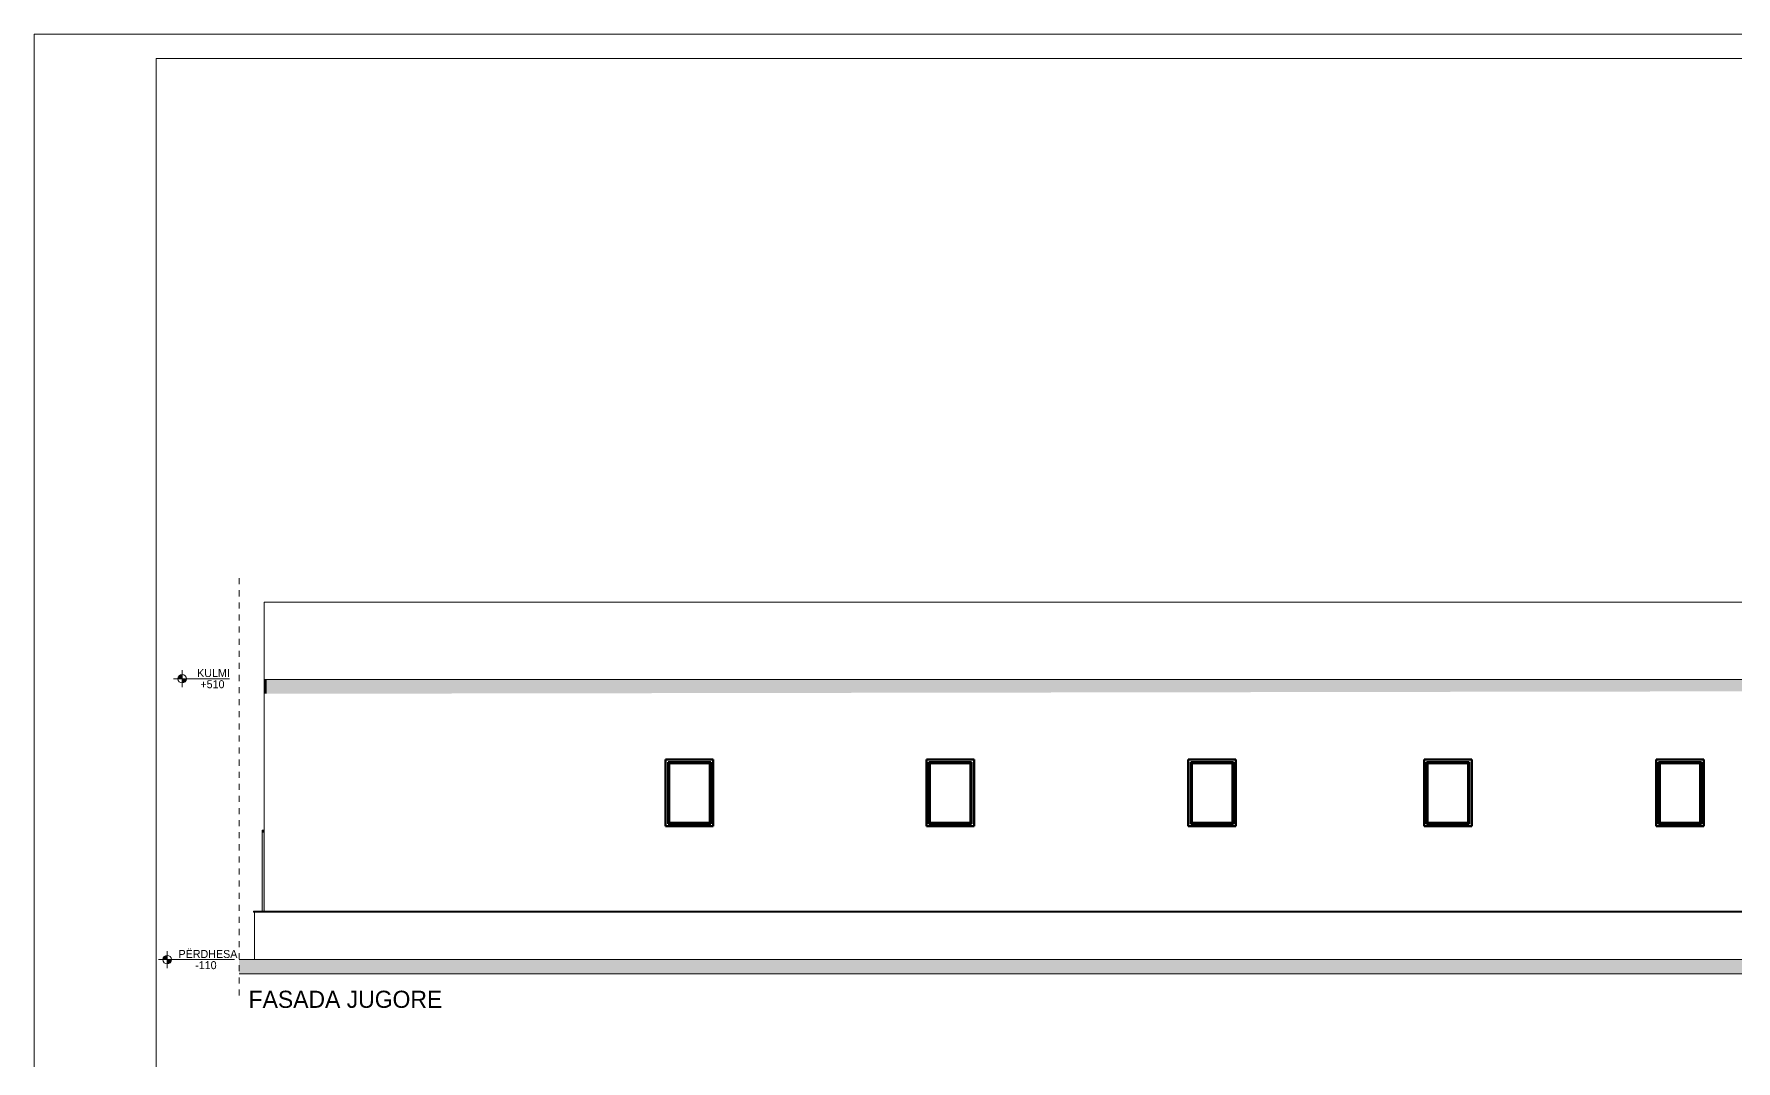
# Model space of a CAD drawing. Header units: millimetres. Extents: x 121936 to 182937, y -22715 to 20417.
# Drawn here: x 121936 to 157673, y -1149 to 20417 of the extents above; entities that cross this region are included whole.
import ezdxf

# ---------------------------------------------------------------- set-up
doc = ezdxf.new("R2010")
doc.units = ezdxf.units.MM
doc.header["$MEASUREMENT"] = 0
doc.linetypes.add('Dashed', pattern=[254, 127, -127])
doc.linetypes.add('Wipeout_Contour', pattern=[1000, 0, -1000])
for name, color, linetype, lineweight in [('02. Tabela Projekti zbatues_Pen_No__1', 7, 'Continuous', 5), ('A - Fasadat_Pen_No__1', 7, 'Continuous', 5), ('A - Fasadat_Pen_No__101', 252, 'Continuous', 5), ('A - Fasadat_Pen_No__7', 7, 'Continuous', 5)]:
    doc.layers.add(name, color=color, linetype=linetype, lineweight=lineweight)
for name, color, linetype, lineweight, true_color in [('02. Tabela Projekti zbatues_Pen_No__61', 7, 'Continuous', 5, 0x6a6a6a), ('A - Fasadat_Pen_No__102', 7, 'Continuous', 50, 0xcccccc), ('A - Fasadat_Pen_No__181', 7, 'Continuous', 5, 0xe8e8e8), ('A - Fasadat_Pen_No__61', 7, 'Continuous', 5, 0x6a6a6a), ('A - Fasadat_Pen_No__81', 7, 'Continuous', 5, 0x6a6a6a)]:
    doc.layers.add(name, color=color, linetype=linetype, lineweight=lineweight, true_color=true_color)
doc.layers.add('A - Fasadat', color=7, linetype='Continuous')
doc.styles.add('GENERATED_STYLE_2', font='')
doc.styles.get('GENERATED_STYLE_2').set_extended_font_data('Century Gothic')

# ---------------------------------------------------------------- blocks, each defined once
blk = doc.blocks.new('Dimension_1', base_point=(124730, 979))
at = {"layer": 'A - Fasadat_Pen_No__101', "linetype": 'Continuous', "lineweight": 5}
for points in [[(124730, 979), (124730, 1069), (124696, 1062), (124666, 1042), (124647, 1013), (124640, 979)], [(124730, 979), (124730, 889), (124764, 896), (124794, 915), (124813, 944), (124820, 979)]]:
    blk.add_hatch(color=252, dxfattribs=at).paths.add_polyline_path(points)
at = {"layer": 'A - Fasadat_Pen_No__101', "color": 252, "linetype": 'Continuous', "lineweight": 5}
for p, q in [((124730, 799), (124730, 1159)), ((124550, 979), (124910, 979)), ((124910, 979), (126143, 979))]:
    blk.add_line(p, q, dxfattribs=at)
blk.add_circle((124730, 979), 90, dxfattribs=at)
at = {"layer": 'A - Fasadat_Pen_No__101', "color": 252, "lineweight": 5, "char_height": 168, "attachment_point": 7, "style": 'GENERATED_STYLE_2'}
for s, insert in [('\\A1;{\\pql;\\fCentury Gothic|b0|i0|c0|p34;PËRDHESA}', (124970, 1012)), ('\\A1;{\\pql;\\fCentury Gothic|b0|i0|c0|p34;-110}', (125320, 777))]:
    blk.add_mtext(s, dxfattribs=dict(at, insert=insert))
blk = doc.blocks.new('Dimension_2', base_point=(125046, 6879))
at = {"layer": 'A - Fasadat_Pen_No__101', "linetype": 'Continuous', "lineweight": 5}
for points in [[(125046, 6879), (125046, 6969), (125011, 6962), (124982, 6942), (124963, 6913), (124956, 6879)], [(125046, 6879), (125046, 6789), (125080, 6796), (125109, 6815), (125129, 6844), (125136, 6879)]]:
    blk.add_hatch(color=252, dxfattribs=at).paths.add_polyline_path(points)
at = {"layer": 'A - Fasadat_Pen_No__101', "color": 252, "linetype": 'Continuous', "lineweight": 5}
for p, q in [((124866, 6879), (125226, 6879)), ((125046, 6699), (125046, 7059)), ((125226, 6879), (126039, 6879))]:
    blk.add_line(p, q, dxfattribs=at)
blk.add_circle((125046, 6879), 90, dxfattribs=at)
at = {"layer": 'A - Fasadat_Pen_No__101', "color": 252, "lineweight": 5, "char_height": 168, "attachment_point": 7, "style": 'GENERATED_STYLE_2'}
for s, insert in [('\\A1;{\\pql;\\fCentury Gothic|b0|i0|c0|p34;KULMI}', (125361, 6912)), ('\\A1;{\\pql;\\fCentury Gothic|b0|i0|c0|p34;+510}', (125430, 6677))]:
    blk.add_mtext(s, dxfattribs=dict(at, insert=insert))

msp = doc.modelspace()

# ---------------------------------------------------------------- hatches: boundary and pattern name
at = {"layer": 'A - Fasadat_Pen_No__181', "linetype": 'Continuous', "lineweight": 0, "true_color": 0xededed}
msp.add_hatch(color=7, dxfattribs=at).paths.add_polyline_path([(126723, 3648.7), (126723, 1998.8), (126770.2, 1998.8), (126770.2, 3648.7)])
at = {"layer": 'A - Fasadat_Pen_No__81', "linetype": 'Continuous', "lineweight": 0, "true_color": 0xd9d9d9}
msp.add_hatch(color=254, dxfattribs=at).paths.add_polyline_path([(126546.3, 1978.7), (163990.5, 1978.7), (163990.5, 1998.7), (126546.3, 1998.7)])

# ---------------------------------------------------------------- linework, layer by layer
at = {"layer": 'A - Fasadat_Pen_No__1', "color": 7, "linetype": 'Continuous', "lineweight": 5}
for p in [(126766, 8489), (163720.6, 8489)]:
    msp.add_line(p, (126816, 8489), dxfattribs=at)
at = {"layer": 'A - Fasadat_Pen_No__7', "color": 7, "linetype": 'Continuous', "lineweight": 5}
msp.add_line((165369.7, 678.7), (126241.9, 678.7), dxfattribs=at)
at = {"layer": 'A - Fasadat_Pen_No__7', "color": 7, "linetype": 'Dashed', "lineweight": 5}
msp.add_lwpolyline([(126241.9, 8989), (126241.9, 178.7)], dxfattribs=at)

# ---------------------------------------------------------------- block references
at = {"layer": 'A - Fasadat', "color": 252, "linetype": 'Continuous', "lineweight": 5}
for name, p in [('Dimension_2', (125045.7, 6878.7)), ('Dimension_1', (124730, 978.7))]:
    msp.add_blockref(name, p, dxfattribs=at)

# ---------------------------------------------------------------- texts
at = {"layer": '02. Tabela Projekti zbatues_Pen_No__61', "color": 251, "linetype": 'Continuous', "lineweight": 5, "true_color": 0x6a6a6a, "insert": (126441.9, -38.7), "char_height": 360, "attachment_point": 7, "style": 'GENERATED_STYLE_2'}
msp.add_mtext('\\A1;{\\pql;\\fCentury Gothic|b0|i0|c0|p34;FASADA \\fCentury Gothic|b0|i0|c0|p34;JUGORE}', dxfattribs=at)

# ---------------------------------------------------------------- wipeouts: each hides what was drawn before it
at = {"color": 254, "linetype": 'Wipeout_Contour', "lineweight": 0, "ltscale": 581733.026285}
msp.add_wipeout([(126766, 6858.7), (163770.6, 6858.7), (163770.6, 6878.7), (126766, 6878.7)], dxfattribs=at).dxf.layer = 'A - Fasadat'
at = {"color": 254, "linetype": 'Wipeout_Contour', "lineweight": 0, "ltscale": 541299.424252}
msp.add_wipeout([(135249.1, 5128.7), (135249.1, 3828.7), (135249.2, 3828.7), (135249.2, 5128.7)], dxfattribs=at).dxf.layer = 'A - Fasadat'
at = {"color": 254, "linetype": 'Wipeout_Contour', "lineweight": 0, "ltscale": 544997.307312}
msp.add_wipeout([(136199.1, 3828.7), (136199.1, 5128.7), (136149.1, 5128.7), (136149.1, 3828.7)], dxfattribs=at).dxf.layer = 'A - Fasadat'
at = {"color": 254, "linetype": 'Wipeout_Contour', "lineweight": 0, "ltscale": 563187.622562}
msp.add_wipeout([(140724.1, 5128.7), (140724.1, 3828.7), (140724.2, 3828.7), (140724.2, 5128.7)], dxfattribs=at).dxf.layer = 'A - Fasadat'
at = {"color": 254, "linetype": 'Wipeout_Contour', "lineweight": 0, "ltscale": 566885.661816}
msp.add_wipeout([(141674.1, 3828.7), (141674.1, 5128.7), (141624.1, 5128.7), (141624.1, 3828.7)], dxfattribs=at).dxf.layer = 'A - Fasadat'
at = {"color": 254, "linetype": 'Wipeout_Contour', "lineweight": 0, "ltscale": 585176.653936}
msp.add_wipeout([(146224.1, 5128.7), (146224.1, 3828.7), (146224.2, 3828.7), (146224.2, 5128.7)], dxfattribs=at).dxf.layer = 'A - Fasadat'
at = {"color": 254, "linetype": 'Wipeout_Contour', "lineweight": 0, "ltscale": 588874.832837}
msp.add_wipeout([(147174.1, 3828.7), (147174.1, 5128.7), (147124.1, 5128.7), (147124.1, 3828.7)], dxfattribs=at).dxf.layer = 'A - Fasadat'
at = {"color": 254, "linetype": 'Wipeout_Contour', "lineweight": 0, "ltscale": 604967.462453}
msp.add_wipeout([(151174.1, 5128.7), (151174.1, 3828.7), (151174.2, 3828.7), (151174.2, 5128.7)], dxfattribs=at).dxf.layer = 'A - Fasadat'
at = {"color": 254, "linetype": 'Wipeout_Contour', "lineweight": 0, "ltscale": 608665.754278}
msp.add_wipeout([(152124.1, 3828.7), (152124.1, 5128.7), (152074.1, 5128.7), (152074.1, 3828.7)], dxfattribs=at).dxf.layer = 'A - Fasadat'
at = {"color": 254, "linetype": 'Wipeout_Contour', "lineweight": 0, "ltscale": 624358.961404}
msp.add_wipeout([(155999.1, 3828.7), (156049.1, 3828.7), (156049.1, 5128.7), (155999.1, 5128.7)], dxfattribs=at).dxf.layer = 'A - Fasadat'
at = {"color": 254, "linetype": 'Wipeout_Contour', "lineweight": 0, "ltscale": 628157.370949}
msp.add_wipeout([(156999.1, 5128.7), (156949.1, 5128.7), (156949.1, 3828.7), (156999.1, 3828.7)], dxfattribs=at).dxf.layer = 'A - Fasadat'

# ---------------------------------------------------------------- next in the draw order: hatches: boundary and pattern name
at = {"layer": 'A - Fasadat_Pen_No__181', "linetype": 'Continuous', "lineweight": 0, "true_color": 0xededed}
for points in [[(126770.2, 6561.7), (126820.2, 6561.7), (126820.2, 6858.7), (126770.2, 6858.7)], [(126820.2, 6858.7), (126820.2, 6561.7), (163603.9, 6623.1), (163720.8, 6788.1), (163720.8, 6858.7)]]:
    msp.add_hatch(color=7, dxfattribs=at).paths.add_polyline_path(points)

# ---------------------------------------------------------------- next in the draw order: linework, layer by layer
at = {"layer": 'A - Fasadat_Pen_No__1', "color": 7, "linetype": 'Continuous', "lineweight": 5}
msp.add_line((126766, 6878.7), (126766, 8489), dxfattribs=at)
at = {"layer": 'A - Fasadat_Pen_No__7', "color": 7, "linetype": 'Continuous', "lineweight": 5}
for q in [(126766, 6878.7), (163770.6, 6858.7)]:
    msp.add_line((126766, 6858.7), q, dxfattribs=at)

# ---------------------------------------------------------------- next in the draw order: wipeouts: each hides what was drawn before it
at = {"color": 254, "linetype": 'Wipeout_Contour', "lineweight": 0, "ltscale": 541199.421368}
msp.add_wipeout([(135199.1, 5128.7), (135199.1, 3828.7), (135249.1, 3828.7), (135249.1, 5128.7)], dxfattribs=at).dxf.layer = 'A - Fasadat'
at = {"color": 254, "linetype": 'Wipeout_Contour', "lineweight": 0, "ltscale": 563087.61541}
msp.add_wipeout([(140674.1, 5128.7), (140674.1, 3828.7), (140724.1, 3828.7), (140724.1, 5128.7)], dxfattribs=at).dxf.layer = 'A - Fasadat'
at = {"color": 254, "linetype": 'Wipeout_Contour', "lineweight": 0, "ltscale": 585076.642969}
msp.add_wipeout([(146174.1, 5128.7), (146174.1, 3828.7), (146224.1, 3828.7), (146224.1, 5128.7)], dxfattribs=at).dxf.layer = 'A - Fasadat'
at = {"color": 254, "linetype": 'Wipeout_Contour', "lineweight": 0, "ltscale": 604867.448403}
msp.add_wipeout([(151124.1, 5128.7), (151124.1, 3828.7), (151174.1, 3828.7), (151174.1, 5128.7)], dxfattribs=at).dxf.layer = 'A - Fasadat'
at = {"color": 254, "linetype": 'Wipeout_Contour', "lineweight": 0, "ltscale": 939502.073637}
msp.add_wipeout([(155999.1, 5128.7), (156049.1, 5128.7), (156949.1, 5128.7), (156999.1, 5128.7), (156999.1, 5178.7), (155999.1, 5178.7)], dxfattribs=at).dxf.layer = 'A - Fasadat'
at = {"color": 254, "linetype": 'Wipeout_Contour', "lineweight": 0, "ltscale": 507199.336026}
msp.add_wipeout([(126723, 3698.7), (126723, 3648.7), (126770.2, 3648.7), (126770.2, 3698.7)], dxfattribs=at).dxf.layer = 'A - Fasadat'
at = {"color": 254, "linetype": 'Wipeout_Contour', "lineweight": 0, "ltscale": 939273.278766}
msp.add_wipeout([(156999.1, 3828.7), (156949.1, 3828.7), (156049.1, 3828.7), (155999.1, 3828.7), (155999.1, 3778.7), (156999.1, 3778.7)], dxfattribs=at).dxf.layer = 'A - Fasadat'
at = {"color": 254, "linetype": 'Wipeout_Contour', "lineweight": 0, "ltscale": 581107.661505}
msp.add_wipeout([(126566.3, 978.7), (163970.5, 978.7), (163970.5, 1978.7), (126566.3, 1978.7)], dxfattribs=at).dxf.layer = 'A - Fasadat'

# ---------------------------------------------------------------- next in the draw order: hatches: boundary and pattern name
at = {"layer": 'A - Fasadat_Pen_No__181', "linetype": 'Continuous', "lineweight": 0, "true_color": 0xededed}
msp.add_hatch(color=7, dxfattribs=at).paths.add_polyline_path([(126723, 3698.7), (126723, 3648.7), (126770.2, 3648.7), (126770.2, 3698.7)])
at = {"layer": 'A - Fasadat_Pen_No__81', "linetype": 'Continuous', "lineweight": 0, "true_color": 0xb4b4b4}
msp.add_hatch(color=253, dxfattribs=at).paths.add_polyline_path([(165369.7, 678.7), (126241.9, 678.7), (126241.9, 978.7), (165369.7, 978.7)])

# ---------------------------------------------------------------- next in the draw order: linework, layer by layer
at = {"layer": 'A - Fasadat_Pen_No__61', "color": 251, "linetype": 'Continuous', "lineweight": 5, "true_color": 0x6a6a6a}
for p, q in [((126723, 3698.7), (126723, 3648.7)), ((126723, 3698.7), (126770.2, 3698.7)), ((126723, 3648.7), (126723, 1998.8))]:
    msp.add_line(p, q, dxfattribs=at)
at = {"layer": 'A - Fasadat_Pen_No__7', "color": 7, "linetype": 'Continuous', "lineweight": 5}
for p, q in [((126770.2, 1998.8), (126770.2, 6858.7)), ((126566.3, 1978.7), (163970.5, 1978.7)), ((126566.3, 978.7), (126566.3, 1978.7)), ((165369.7, 978.7), (126241.9, 978.7))]:
    msp.add_line(p, q, dxfattribs=at)
msp.add_lwpolyline([(163990.5, 1998.7), (126546.3, 1998.8), (126546.3, 1978.7), (126566.3, 1978.7)], dxfattribs=at)

# ---------------------------------------------------------------- next in the draw order: wipeouts: each hides what was drawn before it
at = {"color": 254, "linetype": 'Wipeout_Contour', "lineweight": 0, "ltscale": 814779.95325}
msp.add_wipeout([(136199.1, 5128.7), (136199.1, 5178.7), (135199.1, 5178.7), (135199.1, 5128.7), (135249.1, 5128.7), (136149.1, 5128.7)], dxfattribs=at).dxf.layer = 'A - Fasadat'
at = {"color": 254, "linetype": 'Wipeout_Contour', "lineweight": 0, "ltscale": 847607.234962}
msp.add_wipeout([(141674.1, 5128.7), (141674.1, 5178.7), (140674.1, 5178.7), (140674.1, 5128.7), (140724.1, 5128.7), (141624.1, 5128.7)], dxfattribs=at).dxf.layer = 'A - Fasadat'
at = {"color": 254, "linetype": 'Wipeout_Contour', "lineweight": 0, "ltscale": 880586.115799}
msp.add_wipeout([(147174.1, 5128.7), (147174.1, 5178.7), (146174.1, 5178.7), (146174.1, 5128.7), (146224.1, 5128.7), (147124.1, 5128.7)], dxfattribs=at).dxf.layer = 'A - Fasadat'
at = {"color": 254, "linetype": 'Wipeout_Contour', "lineweight": 0, "ltscale": 910268.414999}
msp.add_wipeout([(151124.1, 5178.7), (151124.1, 5128.7), (151174.1, 5128.7), (152074.1, 5128.7), (152124.1, 5128.7), (152124.1, 5178.7)], dxfattribs=at).dxf.layer = 'A - Fasadat'
at = {"color": 254, "linetype": 'Wipeout_Contour', "lineweight": 0, "ltscale": 624558.622454}
msp.add_wipeout([(156074.1, 3853.7), (156074.2, 3853.7), (156074.2, 5103.7), (156074.1, 5103.7)], dxfattribs=at).dxf.layer = 'A - Fasadat'
at = {"color": 254, "linetype": 'Wipeout_Contour', "lineweight": 0, "ltscale": 628007.08656}
msp.add_wipeout([(156924.1, 5103.7), (156924.1, 3853.7), (156949.1, 3853.7), (156949.1, 5103.7)], dxfattribs=at).dxf.layer = 'A - Fasadat'
at = {"color": 254, "linetype": 'Wipeout_Contour', "lineweight": 0, "ltscale": 814516.124285}
msp.add_wipeout([(135199.1, 3828.7), (135199.1, 3778.7), (136199.1, 3778.7), (136199.1, 3828.7), (136149.1, 3828.7), (135249.1, 3828.7)], dxfattribs=at).dxf.layer = 'A - Fasadat'
at = {"color": 254, "linetype": 'Wipeout_Contour', "lineweight": 0, "ltscale": 847353.627283}
msp.add_wipeout([(140674.1, 3828.7), (140674.1, 3778.7), (141674.1, 3778.7), (141674.1, 3828.7), (141624.1, 3828.7), (140724.1, 3828.7)], dxfattribs=at).dxf.layer = 'A - Fasadat'
at = {"color": 254, "linetype": 'Wipeout_Contour', "lineweight": 0, "ltscale": 880342.008889}
msp.add_wipeout([(146174.1, 3828.7), (146174.1, 3778.7), (147174.1, 3778.7), (147174.1, 3828.7), (147124.1, 3828.7), (146224.1, 3828.7)], dxfattribs=at).dxf.layer = 'A - Fasadat'
at = {"color": 254, "linetype": 'Wipeout_Contour', "lineweight": 0, "ltscale": 910032.270261}
msp.add_wipeout([(151124.1, 3828.7), (151124.1, 3778.7), (152124.1, 3778.7), (152124.1, 3828.7), (152074.1, 3828.7), (151174.1, 3828.7)], dxfattribs=at).dxf.layer = 'A - Fasadat'

# ---------------------------------------------------------------- next in the draw order: hatches: boundary and pattern name
at = {"layer": 'A - Fasadat_Pen_No__181', "linetype": 'Continuous', "lineweight": 0, "true_color": 0xededed}
msp.add_hatch(color=7, dxfattribs=at).paths.add_polyline_path([(156924.1, 5103.7), (156924.1, 3853.7), (156949.1, 3853.7), (156949.1, 5103.7)])

# ---------------------------------------------------------------- next in the draw order: wipeouts: each hides what was drawn before it
at = {"color": 254, "linetype": 'Wipeout_Contour', "lineweight": 0, "ltscale": 541348.984647}
msp.add_wipeout([(135274.2, 5103.7), (135249.2, 5103.7), (135249.2, 3853.7), (135274.2, 3853.7)], dxfattribs=at).dxf.layer = 'A - Fasadat'
at = {"color": 254, "linetype": 'Wipeout_Contour', "lineweight": 0, "ltscale": 544846.981593}
msp.add_wipeout([(136124.2, 3853.7), (136149.1, 3853.7), (136149.1, 5103.7), (136124.2, 5103.7)], dxfattribs=at).dxf.layer = 'A - Fasadat'
at = {"color": 254, "linetype": 'Wipeout_Contour', "lineweight": 0, "ltscale": 563237.203324}
msp.add_wipeout([(140749.2, 5103.7), (140724.2, 5103.7), (140724.2, 3853.7), (140749.2, 3853.7)], dxfattribs=at).dxf.layer = 'A - Fasadat'
at = {"color": 254, "linetype": 'Wipeout_Contour', "lineweight": 0, "ltscale": 566735.347846}
msp.add_wipeout([(141599.2, 3853.7), (141624.1, 3853.7), (141624.1, 5103.7), (141599.2, 5103.7)], dxfattribs=at).dxf.layer = 'A - Fasadat'
at = {"color": 254, "linetype": 'Wipeout_Contour', "lineweight": 0, "ltscale": 585226.253563}
msp.add_wipeout([(146249.2, 5103.7), (146224.2, 5103.7), (146224.2, 3853.7), (146249.2, 3853.7)], dxfattribs=at).dxf.layer = 'A - Fasadat'
at = {"color": 254, "linetype": 'Wipeout_Contour', "lineweight": 0, "ltscale": 588724.530017}
msp.add_wipeout([(147099.2, 3853.7), (147124.1, 3853.7), (147124.1, 5103.7), (147099.2, 5103.7)], dxfattribs=at).dxf.layer = 'A - Fasadat'
at = {"color": 254, "linetype": 'Wipeout_Contour', "lineweight": 0, "ltscale": 605017.077857}
msp.add_wipeout([(151199.2, 5103.7), (151174.2, 5103.7), (151174.2, 3853.7), (151199.2, 3853.7)], dxfattribs=at).dxf.layer = 'A - Fasadat'
at = {"color": 254, "linetype": 'Wipeout_Contour', "lineweight": 0, "ltscale": 608515.460971}
msp.add_wipeout([(152049.2, 3853.7), (152074.1, 3853.7), (152074.1, 5103.7), (152049.2, 5103.7)], dxfattribs=at).dxf.layer = 'A - Fasadat'
at = {"color": 254, "linetype": 'Wipeout_Contour', "lineweight": 0, "ltscale": 624508.608089}
msp.add_wipeout([(156074.1, 5103.7), (156049.1, 5103.7), (156049.1, 3853.7), (156074.1, 3853.7)], dxfattribs=at).dxf.layer = 'A - Fasadat'

# ---------------------------------------------------------------- next in the draw order: hatches: boundary and pattern name
at = {"layer": 'A - Fasadat_Pen_No__181', "linetype": 'Continuous', "lineweight": 0, "true_color": 0xededed}
for points in [[(136124.2, 3853.7), (136149.1, 3853.7), (136149.1, 5103.7), (136124.2, 5103.7)], [(141599.2, 3853.7), (141624.1, 3853.7), (141624.1, 5103.7), (141599.2, 5103.7)], [(147099.2, 3853.7), (147124.1, 3853.7), (147124.1, 5103.7), (147099.2, 5103.7)], [(152049.2, 3853.7), (152074.1, 3853.7), (152074.1, 5103.7), (152049.2, 5103.7)]]:
    msp.add_hatch(color=7, dxfattribs=at).paths.add_polyline_path(points)

# ---------------------------------------------------------------- next in the draw order: wipeouts: each hides what was drawn before it
at = {"color": 254, "linetype": 'Wipeout_Contour', "lineweight": 0, "ltscale": 939495.631958}
msp.add_wipeout([(156949.1, 5128.7), (156049.1, 5128.7), (156049.1, 5103.7), (156074.1, 5103.7), (156924.1, 5103.7), (156949.1, 5103.7)], dxfattribs=at).dxf.layer = 'A - Fasadat'
at = {"color": 254, "linetype": 'Wipeout_Contour', "lineweight": 0, "ltscale": 939278.279853}
msp.add_wipeout([(156074.1, 3853.7), (156049.1, 3853.7), (156049.1, 3828.7), (156949.1, 3828.7), (156949.1, 3853.7), (156924.1, 3853.7)], dxfattribs=at).dxf.layer = 'A - Fasadat'

# ---------------------------------------------------------------- next in the draw order: hatches: boundary and pattern name
at = {"layer": 'A - Fasadat_Pen_No__181', "linetype": 'Continuous', "lineweight": 0, "true_color": 0xededed}
msp.add_hatch(color=7, dxfattribs=at).paths.add_polyline_path([(156949.1, 5128.7), (156049.1, 5128.7), (156049.1, 5103.7), (156074.1, 5103.7), (156924.1, 5103.7), (156949.1, 5103.7)])

# ---------------------------------------------------------------- next in the draw order: wipeouts: each hides what was drawn before it
at = {"color": 254, "linetype": 'Wipeout_Contour', "lineweight": 0, "ltscale": 814772.507145}
msp.add_wipeout([(136149.1, 5128.7), (135249.2, 5128.7), (135249.2, 5103.7), (135274.2, 5103.7), (136124.2, 5103.7), (136149.1, 5103.7)], dxfattribs=at).dxf.layer = 'A - Fasadat'
at = {"color": 254, "linetype": 'Wipeout_Contour', "lineweight": 0, "ltscale": 847600.081919}
msp.add_wipeout([(141624.1, 5128.7), (140724.2, 5128.7), (140724.2, 5103.7), (140749.2, 5103.7), (141599.2, 5103.7), (141624.1, 5103.7)], dxfattribs=at).dxf.layer = 'A - Fasadat'
at = {"color": 254, "linetype": 'Wipeout_Contour', "lineweight": 0, "ltscale": 880579.235122}
msp.add_wipeout([(147124.1, 5128.7), (146224.2, 5128.7), (146224.2, 5103.7), (146249.2, 5103.7), (147099.2, 5103.7), (147124.1, 5103.7)], dxfattribs=at).dxf.layer = 'A - Fasadat'
at = {"color": 254, "linetype": 'Wipeout_Contour', "lineweight": 0, "ltscale": 910261.762669}
msp.add_wipeout([(152074.1, 5128.7), (151174.2, 5128.7), (151174.2, 5103.7), (151199.2, 5103.7), (152049.2, 5103.7), (152074.1, 5103.7)], dxfattribs=at).dxf.layer = 'A - Fasadat'
at = {"color": 254, "linetype": 'Wipeout_Contour', "lineweight": 0, "ltscale": 814521.873174}
msp.add_wipeout([(135274.2, 3853.7), (135249.2, 3853.7), (135249.2, 3828.7), (136149.1, 3828.7), (136149.1, 3853.7), (136124.2, 3853.7)], dxfattribs=at).dxf.layer = 'A - Fasadat'
at = {"color": 254, "linetype": 'Wipeout_Contour', "lineweight": 0, "ltscale": 847359.157977}
msp.add_wipeout([(140749.2, 3853.7), (140724.2, 3853.7), (140724.2, 3828.7), (141624.1, 3828.7), (141624.1, 3853.7), (141599.2, 3853.7)], dxfattribs=at).dxf.layer = 'A - Fasadat'
at = {"color": 254, "linetype": 'Wipeout_Contour', "lineweight": 0, "ltscale": 880347.336805}
msp.add_wipeout([(146249.2, 3853.7), (146224.2, 3853.7), (146224.2, 3828.7), (147124.1, 3828.7), (147124.1, 3853.7), (147099.2, 3853.7)], dxfattribs=at).dxf.layer = 'A - Fasadat'
at = {"color": 254, "linetype": 'Wipeout_Contour', "lineweight": 0, "ltscale": 910037.428301}
msp.add_wipeout([(151199.2, 3853.7), (151174.2, 3853.7), (151174.2, 3828.7), (152074.1, 3828.7), (152074.1, 3853.7), (152049.2, 3853.7)], dxfattribs=at).dxf.layer = 'A - Fasadat'

# ---------------------------------------------------------------- next in the draw order: hatches: boundary and pattern name
at = {"layer": 'A - Fasadat_Pen_No__181', "linetype": 'Continuous', "lineweight": 0, "true_color": 0xededed}
for points in [[(136149.1, 5128.7), (135249.2, 5128.7), (135249.2, 5103.7), (135274.2, 5103.7), (136124.2, 5103.7), (136149.1, 5103.7)], [(141624.1, 5128.7), (140724.2, 5128.7), (140724.2, 5103.7), (140749.2, 5103.7), (141599.2, 5103.7), (141624.1, 5103.7)], [(147124.1, 5128.7), (146224.2, 5128.7), (146224.2, 5103.7), (146249.2, 5103.7), (147099.2, 5103.7), (147124.1, 5103.7)], [(152074.1, 5128.7), (151174.2, 5128.7), (151174.2, 5103.7), (151199.2, 5103.7), (152049.2, 5103.7), (152074.1, 5103.7)]]:
    msp.add_hatch(color=7, dxfattribs=at).paths.add_polyline_path(points)

# ---------------------------------------------------------------- next in the draw order: wipeouts: each hides what was drawn before it
at = {"color": 254, "linetype": 'Wipeout_Contour', "lineweight": 0, "ltscale": 626257.911901}
msp.add_wipeout([(156074.2, 3853.7), (156924.1, 3853.7), (156924.1, 5103.7), (156074.2, 5103.7)], dxfattribs=at).dxf.layer = 'A - Fasadat'

# ---------------------------------------------------------------- next in the draw order: hatches: boundary and pattern name
at = {"layer": 'A - Fasadat_Pen_No__181', "linetype": 'Continuous', "lineweight": 0, "true_color": 0xededed}
for points in [[(156049.1, 5128.7), (156049.1, 5128.7), (156049.1, 5093.3)], [(156074.1, 5103.7), (156049.1, 5103.7), (156049.1, 5093.3), (156074.1, 5093.3)], [(156074.2, 5103.7), (156074.1, 5103.7), (156074.1, 5093.3), (156074.2, 5072.1)], [(156074.2, 5072.1), (156909.1, 5072.1), (156909.1, 3853.7), (156924.1, 3853.7), (156924.1, 5103.7), (156074.2, 5103.7)], [(156949.1, 3853.7), (156924.1, 3853.7), (156924.1, 3828.7), (156949.1, 3828.7)]]:
    msp.add_hatch(color=7, dxfattribs=at).paths.add_polyline_path(points)

# ---------------------------------------------------------------- next in the draw order: linework, layer by layer
at = {"layer": 'A - Fasadat_Pen_No__102', "color": 254, "linetype": 'Continuous', "lineweight": 50, "true_color": 0xcccccc}
for p, q in [((155999.1, 5128.7), (155999.1, 5178.7)), ((155999.1, 5178.7), (156999.1, 5178.7)), ((155999.1, 3828.7), (155999.1, 5128.7)), ((156049.1, 5128.7), (156049.1, 3828.7)), ((156049.1, 5128.7), (156049.1, 3828.7)), ((156949.1, 5128.7), (156049.1, 5128.7)), ((156074.1, 5103.7), (156074.1, 3853.7)), ((156924.1, 5103.7), (156074.1, 5103.7)), ((156074.2, 3853.7), (156074.2, 5103.7)), ((156924.1, 3853.7), (156924.1, 5103.7)), ((156949.1, 3828.7), (156949.1, 5128.7)), ((156999.1, 5178.7), (156999.1, 5128.7)), ((156999.1, 5128.7), (156999.1, 3828.7)), ((155999.1, 3778.7), (155999.1, 3828.7)), ((156999.1, 3778.7), (155999.1, 3778.7)), ((156049.1, 3828.7), (156949.1, 3828.7)), ((156074.1, 3853.7), (156924.1, 3853.7)), ((156999.1, 3828.7), (156999.1, 3778.7))]:
    msp.add_line(p, q, dxfattribs=at)

# ---------------------------------------------------------------- next in the draw order: wipeouts: each hides what was drawn before it
at = {"color": 254, "linetype": 'Wipeout_Contour', "lineweight": 0, "ltscale": 543098.047567}
msp.add_wipeout([(136124.2, 5103.7), (135274.2, 5103.7), (135274.2, 3853.7), (136124.2, 3853.7)], dxfattribs=at).dxf.layer = 'A - Fasadat'
at = {"color": 254, "linetype": 'Wipeout_Contour', "lineweight": 0, "ltscale": 564986.340077}
msp.add_wipeout([(141599.2, 5103.7), (140749.2, 5103.7), (140749.2, 3853.7), (141599.2, 3853.7)], dxfattribs=at).dxf.layer = 'A - Fasadat'
at = {"color": 254, "linetype": 'Wipeout_Contour', "lineweight": 0, "ltscale": 586975.456316}
msp.add_wipeout([(147099.2, 5103.7), (146249.2, 5103.7), (146249.2, 3853.7), (147099.2, 3853.7)], dxfattribs=at).dxf.layer = 'A - Fasadat'
at = {"color": 254, "linetype": 'Wipeout_Contour', "lineweight": 0, "ltscale": 606766.333956}
msp.add_wipeout([(152049.2, 5103.7), (151199.2, 5103.7), (151199.2, 3853.7), (152049.2, 3853.7)], dxfattribs=at).dxf.layer = 'A - Fasadat'

# ---------------------------------------------------------------- next in the draw order: hatches: boundary and pattern name
at = {"layer": 'A - Fasadat_Pen_No__181', "linetype": 'Continuous', "lineweight": 0, "true_color": 0xededed}
for points in [[(135249.1, 5128.7), (135249.2, 5093.3), (135249.2, 5128.7)], [(135274.2, 5103.7), (135249.2, 5103.7), (135249.2, 5093.3), (135274.2, 5093.3)], [(135274.2, 5103.7), (135274.2, 5103.7), (135274.2, 5093.3), (135274.2, 5072.1)], [(136124.2, 5103.7), (135274.2, 5103.7), (135274.2, 5072.1), (136109.1, 5072.1), (136109.1, 3853.7), (136124.2, 3853.7)], [(140724.1, 5128.7), (140724.2, 5093.3), (140724.2, 5128.7)], [(140724.2, 5103.7), (140724.2, 5093.3), (140749.2, 5093.3), (140749.2, 5103.7)], [(140749.2, 5103.7), (140749.2, 5103.7), (140749.2, 5093.3), (140749.2, 5072.1)], [(141599.2, 5103.7), (140749.2, 5103.7), (140749.2, 5072.1), (141584.1, 5072.1), (141584.1, 3853.7), (141599.2, 3853.7)], [(146224.1, 5128.7), (146224.2, 5093.3), (146224.2, 5128.7)], [(146249.2, 5103.7), (146224.2, 5103.7), (146224.2, 5093.3), (146249.2, 5093.3)], [(146249.2, 5103.7), (146249.2, 5103.7), (146249.2, 5093.3), (146249.2, 5072.1)], [(147099.2, 5103.7), (146249.2, 5103.7), (146249.2, 5072.1), (147084.1, 5072.1), (147084.1, 3853.7), (147099.2, 3853.7)], [(151174.1, 5128.7), (151174.2, 5093.3), (151174.2, 5128.7)], [(151199.2, 5103.7), (151174.2, 5103.7), (151174.2, 5093.3), (151199.2, 5093.3)], [(151199.2, 5103.7), (151199.2, 5093.3), (151199.2, 5072.1), (151199.2, 5103.7)], [(152049.2, 5103.7), (151199.2, 5103.7), (151199.2, 5072.1), (152034.1, 5072.1), (152034.1, 3853.7), (152049.2, 3853.7)], [(136149.1, 3853.7), (136124.1, 3853.7), (136124.1, 3828.7), (136149.1, 3828.7)], [(141624.1, 3853.7), (141599.1, 3853.7), (141599.1, 3828.7), (141624.1, 3828.7)], [(147124.1, 3853.7), (147099.1, 3853.7), (147099.1, 3828.7), (147124.1, 3828.7)], [(152074.1, 3853.7), (152049.1, 3853.7), (152049.1, 3828.7), (152074.1, 3828.7)]]:
    msp.add_hatch(color=7, dxfattribs=at).paths.add_polyline_path(points)

# ---------------------------------------------------------------- next in the draw order: linework, layer by layer
at = {"layer": '02. Tabela Projekti zbatues_Pen_No__1', "color": 7, "linetype": 'Continuous', "lineweight": 5}
for points in [[(121936.1, 20417.3), (182937.4, 20417.3), (182937.4, -22714.9), (121936.1, -22714.9)], [(182423.9, -22201.4), (124503.5, -22201.4), (124503.5, 19903.8), (182423.9, 19903.8)]]:
    msp.add_lwpolyline(points, close=True, dxfattribs=at)
at = {"layer": 'A - Fasadat_Pen_No__102', "color": 254, "linetype": 'Continuous', "lineweight": 50, "true_color": 0xcccccc}
for p, q in [((136199.1, 5178.7), (135199.1, 5178.7)), ((135199.1, 5178.7), (135199.1, 5128.7)), ((135199.1, 5128.7), (135199.1, 3828.7)), ((135249.1, 3828.7), (135249.1, 5128.7)), ((135249.1, 5128.7), (136149.1, 5128.7)), ((135249.2, 5128.7), (135249.2, 3828.7)), ((135274.2, 5103.7), (135274.2, 3853.7)), ((135274.2, 3853.7), (135274.2, 5103.7)), ((135274.2, 5103.7), (136124.2, 5103.7)), ((136124.2, 5103.7), (136124.2, 3853.7)), ((136149.1, 5128.7), (136149.1, 3828.7)), ((136199.1, 5128.7), (136199.1, 5178.7)), ((136199.1, 3828.7), (136199.1, 5128.7)), ((141674.1, 5178.7), (140674.1, 5178.7)), ((140674.1, 5178.7), (140674.1, 5128.7)), ((140674.1, 5128.7), (140674.1, 3828.7)), ((140724.1, 3828.7), (140724.1, 5128.7)), ((140724.1, 5128.7), (141624.1, 5128.7)), ((140724.2, 5128.7), (140724.2, 3828.7)), ((140749.2, 5103.7), (140749.2, 3853.7)), ((140749.2, 3853.7), (140749.2, 5103.7)), ((140749.2, 5103.7), (141599.2, 5103.7)), ((141599.2, 5103.7), (141599.2, 3853.7)), ((141624.1, 5128.7), (141624.1, 3828.7)), ((141674.1, 5128.7), (141674.1, 5178.7)), ((141674.1, 3828.7), (141674.1, 5128.7)), ((147174.1, 5178.7), (146174.1, 5178.7)), ((146174.1, 5178.7), (146174.1, 5128.7)), ((146174.1, 5128.7), (146174.1, 3828.7)), ((146224.1, 3828.7), (146224.1, 5128.7)), ((146224.1, 5128.7), (147124.1, 5128.7)), ((146224.2, 5128.7), (146224.2, 3828.7)), ((146249.2, 5103.7), (146249.2, 3853.7)), ((146249.2, 3853.7), (146249.2, 5103.7)), ((146249.2, 5103.7), (147099.2, 5103.7)), ((147099.2, 5103.7), (147099.2, 3853.7)), ((147124.1, 5128.7), (147124.1, 3828.7)), ((147174.1, 5128.7), (147174.1, 5178.7)), ((147174.1, 3828.7), (147174.1, 5128.7)), ((152124.1, 5178.7), (151124.1, 5178.7)), ((151124.1, 5178.7), (151124.1, 5128.7)), ((151124.1, 5128.7), (151124.1, 3828.7)), ((151174.1, 3828.7), (151174.1, 5128.7)), ((151174.1, 5128.7), (152074.1, 5128.7)), ((151174.2, 5128.7), (151174.2, 3828.7)), ((151199.2, 5103.7), (151199.2, 3853.7)), ((151199.2, 3853.7), (151199.2, 5103.7)), ((151199.2, 5103.7), (152049.2, 5103.7)), ((152049.2, 5103.7), (152049.2, 3853.7)), ((152074.1, 5128.7), (152074.1, 3828.7)), ((152124.1, 5128.7), (152124.1, 5178.7)), ((152124.1, 3828.7), (152124.1, 5128.7)), ((135199.1, 3828.7), (135199.1, 3778.7)), ((135199.1, 3778.7), (136199.1, 3778.7)), ((136149.1, 3828.7), (135249.1, 3828.7)), ((136124.2, 3853.7), (135274.2, 3853.7)), ((136199.1, 3778.7), (136199.1, 3828.7)), ((140674.1, 3828.7), (140674.1, 3778.7)), ((140674.1, 3778.7), (141674.1, 3778.7)), ((141624.1, 3828.7), (140724.1, 3828.7)), ((141599.2, 3853.7), (140749.2, 3853.7)), ((141674.1, 3778.7), (141674.1, 3828.7)), ((146174.1, 3828.7), (146174.1, 3778.7)), ((146174.1, 3778.7), (147174.1, 3778.7)), ((147124.1, 3828.7), (146224.1, 3828.7)), ((147099.2, 3853.7), (146249.2, 3853.7)), ((147174.1, 3778.7), (147174.1, 3828.7)), ((151124.1, 3828.7), (151124.1, 3778.7)), ((151124.1, 3778.7), (152124.1, 3778.7)), ((152074.1, 3828.7), (151174.1, 3828.7)), ((152049.2, 3853.7), (151199.2, 3853.7)), ((152124.1, 3778.7), (152124.1, 3828.7))]:
    msp.add_line(p, q, dxfattribs=at)

doc.saveas('drawing.dxf')
